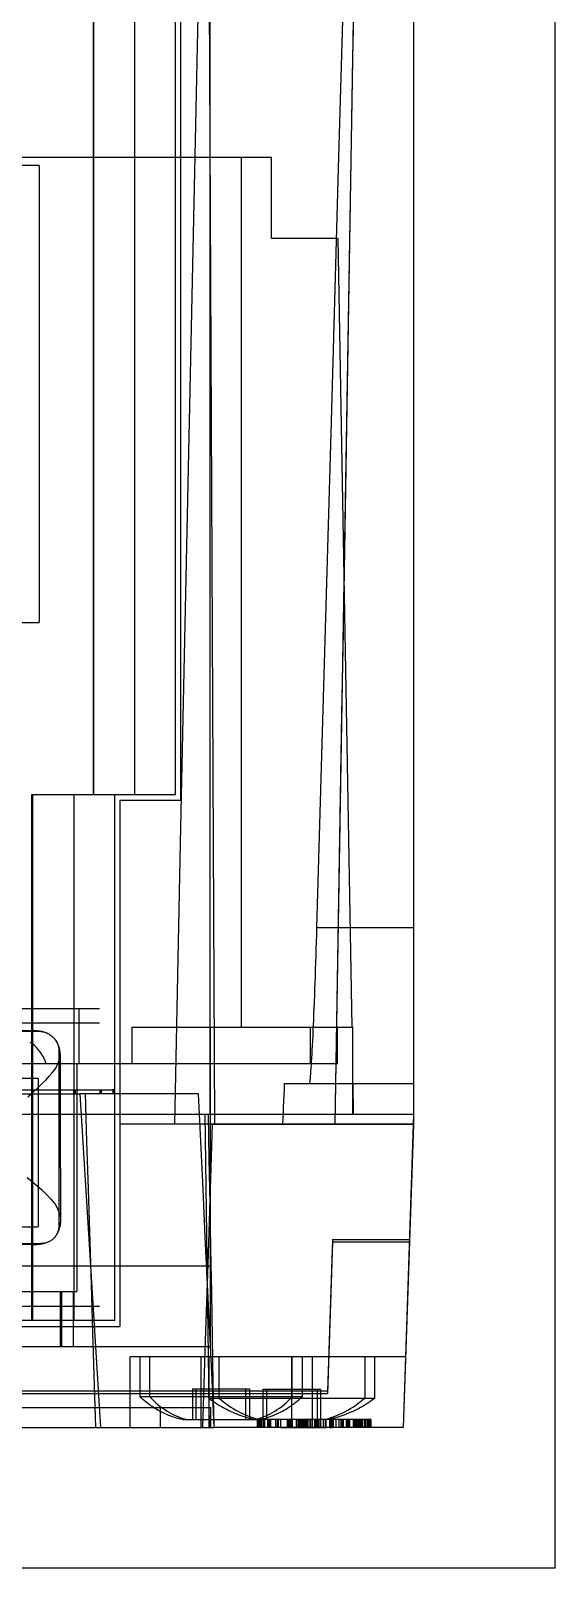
# Model space of a CAD drawing. Extents: x 0 to 144, y 0 to 203.
# Drawn here: x 118.2 to 144, y 0 to 75.8 of the extents above; entities that cross this region are included whole.
import ezdxf

# ---------------------------------------------------------------- set-up
doc = ezdxf.new("R2010")
doc.units = 0
doc.layers.add('-15N-THT. THIẾT BỊ ĐÓNG MỞ', color=40, linetype='CONTINUOUS')

# ---------------------------------------------------------------- blocks, each defined once
blk = doc.blocks.new('06 - N - SC VSD CHIẾU TRÊN ATV630U07~55N4')
at = {"layer": '-15N-THT. THIẾT BỊ ĐÓNG MỞ'}
for p, q in [((71.999, -203), (71.999, -79.896)), ((51.316, -164.873), (51.316, -82.637)), ((53.559, -84.133), (53.559, -165.172)), ((55.021, -180.622), (55.021, -84.133)), ((65.022, -84.133), (65.022, -181.12)), ((49.285, -164.873), (49.285, -86.126)), ((49.286, -164.873), (49.286, -86.126)), ((53.31, -164.873), (53.31, -86.126)), ((61.34, -134.024), (61.698, -121.551)), ((62.099, -124.544), (62.031, -128.585)), ((54.431, -125.699), (54.137, -139.554)), ((54.972, -125.699), (55.037, -139.554)), ((62.079, -125.699), (61.847, -139.554)), ((62.031, -128.585), (61.964, -132.627)), ((61.964, -132.627), (61.896, -136.668)), ((58.044, -133.474), (-58.045, -133.474)), ((46.605, -133.873), (3.465, -133.873)), ((46.605, -133.873), (46.605, -156.4)), ((46.605, -133.873), (46.605, -133.873)), ((56.549, -133.474), (56.549, -176.336)), ((56.549, -133.474), (56.549, -133.474)), ((58.044, -137.461), (58.044, -133.474)), ((58.044, -133.474), (58.044, -133.474)), ((60.983, -146.497), (61.34, -134.024)), ((61.896, -136.668), (61.828, -140.709)), ((58.044, -137.461), (61.304, -137.461)), ((58.044, -137.461), (58.044, -137.461)), ((61.304, -137.461), (61.983, -176.336)), ((61.304, -137.461), (61.304, -137.461)), ((54.137, -139.554), (53.844, -153.41)), ((55.037, -139.554), (55.102, -153.41)), ((61.847, -139.554), (61.615, -153.41)), ((61.828, -140.709), (61.761, -144.75)), ((61.761, -144.75), (61.693, -148.791)), ((60.627, -158.97), (60.983, -146.497)), ((61.693, -148.791), (61.625, -152.832)), ((61.625, -152.832), (61.558, -156.873)), ((53.844, -153.41), (53.55, -167.265)), ((55.102, -153.41), (55.167, -167.265)), ((61.615, -153.41), (61.382, -167.265)), ((3.465, -156.4), (46.605, -156.4)), ((46.605, -156.4), (46.605, -156.4)), ((61.558, -156.873), (61.49, -160.915)), ((60.272, -171.443), (60.627, -158.97)), ((61.49, -160.915), (61.422, -164.956)), ((46.238, -190.789), (46.238, -164.873)), ((46.238, -164.873), (50.319, -164.873)), ((46.299, -190.789), (46.299, -164.873)), ((48.326, -164.873), (48.326, -164.873)), ((48.326, -190.789), (48.326, -164.873)), ((50.319, -164.873), (53.31, -164.873)), ((50.319, -164.873), (50.319, -164.873)), ((50.319, -190.789), (50.319, -164.873)), ((51.316, -164.873), (51.316, -164.873)), ((53.31, -164.873), (53.31, -164.873)), ((61.422, -164.956), (61.355, -168.997)), ((53.559, -165.172), (50.568, -165.172)), ((50.568, -165.172), (50.568, -191.088)), ((50.568, -165.172), (50.568, -165.172)), ((53.559, -165.172), (53.559, -165.172)), ((53.55, -167.265), (53.257, -181.12)), ((55.167, -167.265), (55.232, -181.12)), ((61.382, -167.265), (61.15, -181.12)), ((61.355, -168.997), (61.287, -173.038)), ((60.252, -172.133), (60.262, -171.788)), ((60.262, -171.788), (60.272, -171.443)), ((65.022, -171.443), (60.272, -171.443)), ((60.231, -172.819), (60.241, -172.477)), ((60.241, -172.477), (60.252, -172.133)), ((60.197, -173.824), (60.208, -173.493)), ((60.208, -173.493), (60.22, -173.158)), ((60.22, -173.158), (60.231, -172.819)), ((61.287, -173.038), (61.219, -177.079)), ((60.174, -174.472), (60.186, -174.151)), ((60.186, -174.151), (60.197, -173.824)), ((60.151, -175.094), (60.163, -174.786)), ((60.163, -174.786), (60.174, -174.472)), ((31.68, -175.409), (49.572, -175.409)), ((48.575, -178.13), (48.575, -175.409)), ((48.575, -175.409), (48.575, -175.409)), ((49.572, -175.409), (49.572, -175.409)), ((60.115, -175.971), (60.127, -175.687)), ((60.127, -175.687), (60.139, -175.395)), ((60.139, -175.395), (60.151, -175.094)), ((49.572, -176.136), (26.614, -176.136)), ((44.868, -176.507), (46.366, -176.507)), ((46.103, -176.522), (46.199, -176.514)), ((46.199, -176.514), (46.286, -176.509)), ((46.286, -176.509), (46.364, -176.507)), ((46.364, -176.507), (46.366, -176.507)), ((46.364, -176.507), (46.381, -176.507)), ((46.366, -176.507), (46.414, -176.508)), ((46.381, -176.507), (46.397, -176.507)), ((46.397, -176.507), (46.413, -176.507)), ((46.413, -176.507), (46.429, -176.508)), ((46.414, -176.508), (46.457, -176.51)), ((46.429, -176.508), (46.447, -176.508)), ((46.447, -176.508), (46.464, -176.509)), ((46.457, -176.51), (46.496, -176.515)), ((46.464, -176.509), (46.482, -176.51)), ((46.482, -176.51), (46.499, -176.511)), ((46.496, -176.515), (46.53, -176.521)), ((46.499, -176.511), (46.518, -176.512)), ((46.518, -176.512), (46.537, -176.513)), ((46.53, -176.521), (46.559, -176.529)), ((46.537, -176.513), (46.555, -176.515)), ((46.555, -176.515), (46.573, -176.517)), ((46.559, -176.529), (46.583, -176.539)), ((46.573, -176.517), (46.593, -176.519)), ((46.593, -176.519), (46.613, -176.521)), ((46.613, -176.521), (46.632, -176.524)), ((46.632, -176.524), (46.651, -176.526)), ((46.651, -176.526), (46.674, -176.53)), ((49.572, -176.136), (49.572, -176.136)), ((51.167, -176.336), (51.167, -178.13)), ((51.167, -176.336), (62.032, -176.336)), ((55.023, -176.336), (55.023, -176.336)), ((55.023, -176.336), (55.023, -192.085)), ((56.549, -176.336), (56.549, -176.336)), ((59.938, -176.336), (59.938, -178.13)), ((60.08, -176.764), (60.092, -176.51)), ((60.092, -176.51), (60.103, -176.245)), ((60.103, -176.245), (60.115, -175.971)), ((61.284, -178.13), (61.284, -176.336)), ((61.983, -176.336), (61.983, -176.336)), ((62.032, -180.622), (62.032, -176.336)), ((62.032, -176.336), (62.032, -176.336)), ((34.693, -176.539), (46.583, -176.539)), ((46.268, -177.162), (46.158, -177.086)), ((46.372, -177.245), (46.268, -177.162)), ((46.47, -177.336), (46.372, -177.245)), ((46.583, -176.539), (46.635, -176.541)), ((46.635, -176.541), (46.686, -176.544)), ((46.674, -176.53), (46.696, -176.534)), ((46.686, -176.544), (46.737, -176.551)), ((46.696, -176.534), (46.719, -176.538)), ((46.719, -176.538), (46.74, -176.543)), ((46.737, -176.551), (46.788, -176.56)), ((46.74, -176.543), (46.766, -176.549)), ((46.766, -176.549), (46.79, -176.555)), ((46.788, -176.56), (46.838, -176.572)), ((46.79, -176.555), (46.815, -176.562)), ((46.815, -176.562), (46.839, -176.569)), ((46.838, -176.572), (46.887, -176.587)), ((46.839, -176.569), (46.878, -176.581)), ((46.878, -176.581), (46.915, -176.595)), ((46.887, -176.587), (46.936, -176.604)), ((46.915, -176.595), (46.954, -176.61)), ((46.936, -176.604), (46.984, -176.623)), ((46.954, -176.61), (46.992, -176.627)), ((46.984, -176.623), (47.03, -176.645)), ((46.992, -176.627), (47.035, -176.647)), ((47.03, -176.645), (47.076, -176.67)), ((47.035, -176.647), (47.076, -176.67)), ((47.076, -176.67), (47.12, -176.697)), ((47.12, -176.697), (47.163, -176.726)), ((47.163, -176.726), (47.204, -176.757)), ((47.204, -176.757), (47.244, -176.791)), ((47.244, -176.791), (47.282, -176.826)), ((47.282, -176.826), (47.318, -176.864)), ((47.318, -176.864), (47.352, -176.903)), ((47.352, -176.903), (47.382, -176.941)), ((47.352, -176.903), (47.371, -176.927)), ((47.371, -176.927), (47.39, -176.952)), ((47.382, -176.941), (47.41, -176.981)), ((47.39, -176.952), (47.408, -176.977)), ((47.408, -176.977), (47.425, -177.003)), ((47.41, -176.981), (47.436, -177.023)), ((47.425, -177.003), (47.446, -177.037)), ((47.436, -177.023), (47.461, -177.065)), ((47.446, -177.037), (47.466, -177.072)), ((47.461, -177.065), (47.483, -177.109)), ((47.466, -177.072), (47.486, -177.108)), ((47.483, -177.109), (47.502, -177.153)), ((47.486, -177.108), (47.504, -177.145)), ((47.502, -177.153), (47.52, -177.199)), ((47.504, -177.145), (47.522, -177.185)), ((47.52, -177.199), (47.535, -177.245)), ((47.522, -177.185), (47.539, -177.226)), ((47.535, -177.245), (47.548, -177.292)), ((47.539, -177.226), (47.555, -177.267)), ((47.555, -177.267), (47.569, -177.31)), ((60.045, -177.461), (60.056, -177.24)), ((60.056, -177.24), (60.068, -177.008)), ((60.068, -177.008), (60.08, -176.764)), ((61.219, -177.079), (61.152, -181.12)), ((46.561, -177.433), (46.47, -177.336)), ((46.644, -177.536), (46.561, -177.433)), ((46.72, -177.645), (46.644, -177.536)), ((46.788, -177.76), (46.72, -177.645)), ((46.848, -177.879), (46.788, -177.76)), ((46.9, -178.003), (46.848, -177.879)), ((46.944, -178.13), (46.9, -178.003)), ((47.548, -177.292), (47.559, -177.34)), ((47.559, -177.34), (47.567, -177.388)), ((47.56, -178.062), (47.589, -177.978)), ((47.567, -177.388), (47.573, -177.437)), ((47.569, -177.31), (47.576, -177.334)), ((47.573, -177.437), (47.577, -177.485)), ((47.576, -177.334), (47.583, -177.358)), ((47.577, -177.485), (47.578, -177.534)), ((47.604, -177.581), (47.578, -177.534)), ((47.578, -177.534), (47.578, -186.113)), ((47.583, -177.358), (47.589, -177.382)), ((47.589, -177.382), (47.595, -177.406)), ((47.589, -177.978), (47.61, -177.9)), ((47.595, -177.406), (47.6, -177.429)), ((47.6, -177.429), (47.605, -177.453)), ((47.622, -177.634), (47.604, -177.581)), ((47.605, -177.453), (47.61, -177.477)), ((47.61, -177.477), (47.614, -177.501)), ((47.61, -177.9), (47.624, -177.826)), ((47.614, -177.501), (47.618, -177.53)), ((47.618, -177.53), (47.622, -177.559)), ((47.622, -177.559), (47.625, -177.589)), ((47.631, -177.692), (47.622, -177.634)), ((47.624, -177.826), (47.631, -177.756)), ((47.625, -177.589), (47.628, -177.62)), ((47.628, -177.62), (47.63, -177.646)), ((47.63, -177.646), (47.631, -177.673)), ((47.631, -177.673), (47.632, -177.7)), ((47.631, -177.756), (47.631, -177.692)), ((47.632, -177.7), (47.632, -177.727)), ((47.632, -177.727), (47.635, -178.741)), ((60.012, -178.048), (60.022, -177.865)), ((60.022, -177.865), (60.034, -177.669)), ((60.034, -177.669), (60.045, -177.461)), ((28.663, -178.13), (61.284, -178.13)), ((46.94, -178.924), (47.1, -178.754)), ((47.1, -178.754), (47.232, -178.602)), ((47.232, -178.602), (47.337, -178.468)), ((47.337, -178.468), (47.418, -178.35)), ((47.418, -178.35), (47.478, -178.245)), ((47.478, -178.245), (47.524, -178.15)), ((47.524, -178.15), (47.56, -178.062)), ((47.635, -178.741), (47.637, -179.753)), ((48.462, -178.13), (48.462, -189.364)), ((48.462, -178.13), (48.462, -178.13)), ((48.575, -178.13), (48.575, -178.13)), ((49.572, -178.13), (49.572, -178.13)), ((55.023, -178.13), (55.023, -178.13)), ((59.951, -178.853), (59.96, -178.755)), ((59.96, -178.755), (59.97, -178.642)), ((59.97, -178.642), (59.98, -178.514)), ((59.98, -178.514), (59.99, -178.373)), ((59.99, -178.373), (60.001, -178.217)), ((60.001, -178.217), (60.012, -178.048)), ((46.548, -178.861), (34.687, -178.861)), ((41.021, -179.426), (50.25, -179.426)), ((46.045, -179.776), (46.302, -179.541)), ((46.302, -179.541), (46.539, -179.319)), ((46.539, -179.319), (46.752, -179.113)), ((46.548, -178.861), (46.548, -186.178)), ((46.548, -178.861), (46.548, -178.861)), ((46.752, -179.113), (46.94, -178.924)), ((48.306, -179.625), (48.306, -179.426)), ((48.372, -179.426), (48.372, -179.625)), ((49.602, -179.625), (49.602, -179.426)), ((49.668, -179.625), (49.668, -179.426)), ((50.316, -179.426), (50.183, -179.426)), ((50.25, -179.625), (50.25, -179.426)), ((50.316, -179.625), (50.316, -179.426)), ((58.653, -179.412), (58.629, -179.981)), ((58.665, -179.127), (58.653, -179.412)), ((65.022, -179.127), (58.665, -179.127)), ((59.903, -179.127), (59.91, -179.119)), ((59.91, -179.119), (59.918, -179.096)), ((59.918, -179.096), (59.925, -179.058)), ((59.925, -179.058), (59.934, -179.005)), ((59.934, -179.005), (59.942, -178.937)), ((59.942, -178.937), (59.951, -178.853)), ((62.032, -179.127), (62.032, -179.127)), ((62.032, -179.127), (62.058, -180.622)), ((65.022, -179.127), (65.022, -179.127)), ((-48.423, -179.625), (48.612, -179.625)), ((47.637, -179.753), (47.64, -180.763)), ((48.612, -179.625), (49.627, -196.072)), ((54.431, -179.625), (48.612, -179.625)), ((48.864, -179.625), (48.938, -181.975)), ((54.431, -179.625), (54.542, -181.975)), ((54.431, -179.625), (54.431, -179.625)), ((58.616, -180.266), (58.604, -180.551)), ((58.629, -179.981), (58.616, -180.266)), ((-55.277, -180.622), (54.922, -180.622)), ((-54.629, -180.622), (54.749, -180.625)), ((47.64, -180.763), (47.643, -181.772)), ((54.749, -180.622), (54.749, -180.624)), ((54.749, -180.622), (55.021, -180.622)), ((54.749, -180.624), (54.749, -180.624)), ((54.749, -180.624), (54.749, -180.625)), ((54.749, -180.625), (54.971, -196.072)), ((54.922, -180.622), (54.961, -182.829)), ((55.021, -180.622), (65.022, -180.622)), ((58.592, -180.836), (58.579, -181.12)), ((58.604, -180.551), (58.592, -180.836)), ((62.032, -180.622), (62.032, -180.622)), ((62.058, -180.622), (62.058, -180.622)), ((65.022, -180.622), (64.517, -196.072)), ((65.022, -180.622), (65.021, -180.622)), ((65.022, -180.622), (65.022, -180.622)), ((47.643, -181.772), (47.645, -182.787)), ((65.022, -181.12), (50.568, -181.12)), ((50.568, -181.12), (50.568, -181.12)), ((54.997, -185.392), (55.133, -181.12)), ((55.133, -181.12), (65.022, -181.12)), ((65.022, -181.12), (64.517, -196.072)), ((65.022, -181.12), (65.022, -181.12)), ((48.938, -181.975), (49.012, -184.324)), ((54.542, -181.975), (54.653, -184.324)), ((47.645, -182.787), (47.648, -183.8)), ((54.961, -182.829), (55.001, -185.036)), ((46.016, -183.749), (46.269, -183.955)), ((46.269, -183.955), (46.502, -184.151)), ((47.648, -183.8), (47.651, -184.813)), ((46.502, -184.151), (46.713, -184.338)), ((46.713, -184.338), (46.901, -184.514)), ((46.901, -184.514), (47.064, -184.677)), ((47.064, -184.677), (47.201, -184.827)), ((47.201, -184.827), (47.314, -184.966)), ((47.651, -184.813), (47.653, -185.824)), ((49.012, -184.324), (49.16, -189.024)), ((54.653, -184.324), (54.764, -186.674)), ((47.314, -184.966), (47.404, -185.095)), ((47.404, -185.095), (47.475, -185.214)), ((47.475, -185.214), (47.53, -185.325)), ((47.53, -185.325), (47.573, -185.431)), ((47.573, -185.431), (47.606, -185.532)), ((47.606, -185.532), (47.631, -185.629)), ((54.929, -187.528), (54.997, -185.392)), ((55.001, -185.036), (55.04, -187.244)), ((44.409, -186.178), (46.548, -186.178)), ((46.548, -186.178), (46.548, -186.178)), ((47.54, -186.371), (47.526, -186.412)), ((47.552, -186.329), (47.54, -186.371)), ((47.555, -186.366), (47.546, -186.388)), ((47.561, -186.286), (47.552, -186.329)), ((47.563, -186.346), (47.555, -186.366)), ((47.569, -186.243), (47.561, -186.286)), ((47.57, -186.325), (47.563, -186.346)), ((47.574, -186.2), (47.569, -186.243)), ((47.578, -186.304), (47.57, -186.325)), ((47.577, -186.157), (47.574, -186.2)), ((47.578, -186.113), (47.577, -186.157)), ((47.613, -186.045), (47.578, -186.113)), ((47.585, -186.282), (47.578, -186.304)), ((47.593, -186.257), (47.585, -186.282)), ((47.6, -186.232), (47.593, -186.257)), ((47.607, -186.207), (47.6, -186.232)), ((47.613, -186.181), (47.607, -186.207)), ((47.637, -185.972), (47.613, -186.045)), ((47.619, -186.156), (47.613, -186.181)), ((47.624, -186.131), (47.619, -186.156)), ((47.629, -186.106), (47.624, -186.131)), ((47.633, -186.08), (47.629, -186.106)), ((47.631, -185.629), (47.647, -185.722)), ((47.638, -186.047), (47.633, -186.08)), ((47.65, -185.893), (47.637, -185.972)), ((47.643, -186.014), (47.638, -186.047)), ((47.646, -185.982), (47.643, -186.014)), ((47.649, -185.95), (47.646, -185.982)), ((47.647, -185.722), (47.653, -185.81)), ((47.651, -185.918), (47.649, -185.95)), ((47.653, -185.81), (47.65, -185.893)), ((47.652, -185.885), (47.651, -185.918)), ((47.653, -185.855), (47.652, -185.885)), ((47.653, -185.824), (47.653, -185.855)), ((46.382, -187.048), (42.799, -187.046)), ((44.4, -187.005), (46.686, -187.005)), ((46.101, -187.033), (46.213, -187.042)), ((46.213, -187.042), (46.315, -187.047)), ((46.315, -187.047), (46.409, -187.048)), ((46.402, -187.048), (46.382, -187.048)), ((46.422, -187.048), (46.402, -187.048)), ((46.409, -187.048), (46.494, -187.044)), ((46.442, -187.047), (46.422, -187.048)), ((46.461, -187.047), (46.442, -187.047)), ((46.482, -187.046), (46.461, -187.047)), ((46.503, -187.045), (46.482, -187.046)), ((46.494, -187.044), (46.568, -187.036)), ((46.523, -187.044), (46.503, -187.045)), ((46.543, -187.043), (46.523, -187.044)), ((46.564, -187.042), (46.543, -187.043)), ((46.585, -187.04), (46.564, -187.042)), ((46.568, -187.036), (46.632, -187.023)), ((46.606, -187.038), (46.585, -187.04)), ((46.626, -187.036), (46.606, -187.038)), ((46.648, -187.034), (46.626, -187.036)), ((46.632, -187.023), (46.686, -187.005)), ((46.67, -187.031), (46.648, -187.034)), ((46.691, -187.028), (46.67, -187.031)), ((46.73, -187.004), (46.686, -187.005)), ((46.712, -187.025), (46.691, -187.028)), ((46.735, -187.021), (46.712, -187.025)), ((46.774, -187.001), (46.73, -187.004)), ((46.759, -187.017), (46.735, -187.021)), ((46.783, -187.012), (46.759, -187.017)), ((46.817, -186.996), (46.774, -187.001)), ((46.808, -187.007), (46.783, -187.012)), ((46.834, -187.001), (46.808, -187.007)), ((46.861, -186.988), (46.817, -186.996)), ((46.859, -186.995), (46.834, -187.001)), ((46.884, -186.988), (46.859, -186.995)), ((46.904, -186.978), (46.861, -186.988)), ((46.907, -186.981), (46.884, -186.988)), ((46.946, -186.967), (46.904, -186.978)), ((46.948, -186.968), (46.907, -186.981)), ((46.988, -186.953), (46.946, -186.967)), ((46.987, -186.954), (46.948, -186.968)), ((47.029, -186.937), (46.987, -186.954)), ((47.029, -186.937), (46.988, -186.953)), ((47.069, -186.919), (47.029, -186.937)), ((47.069, -186.919), (47.029, -186.937)), ((47.108, -186.899), (47.069, -186.919)), ((47.146, -186.877), (47.108, -186.899)), ((47.183, -186.854), (47.146, -186.877)), ((47.219, -186.829), (47.183, -186.854)), ((47.254, -186.801), (47.219, -186.829)), ((47.287, -186.773), (47.254, -186.801)), ((47.318, -186.742), (47.287, -186.773)), ((47.348, -186.711), (47.318, -186.742)), ((47.377, -186.677), (47.348, -186.711)), ((47.404, -186.643), (47.377, -186.677)), ((47.429, -186.607), (47.404, -186.643)), ((47.423, -186.616), (47.404, -186.643)), ((47.441, -186.589), (47.423, -186.616)), ((47.452, -186.57), (47.429, -186.607)), ((47.461, -186.556), (47.441, -186.589)), ((47.474, -186.532), (47.452, -186.57)), ((47.481, -186.522), (47.461, -186.556)), ((47.493, -186.493), (47.474, -186.532)), ((47.5, -186.487), (47.481, -186.522)), ((47.511, -186.453), (47.493, -186.493)), ((47.519, -186.45), (47.5, -186.487)), ((47.526, -186.412), (47.511, -186.453)), ((47.528, -186.429), (47.519, -186.45)), ((47.537, -186.409), (47.528, -186.429)), ((47.546, -186.388), (47.537, -186.409)), ((54.764, -186.674), (54.875, -189.024)), ((61.047, -186.803), (60.786, -194.28)), ((61.047, -186.925), (60.786, -194.41)), ((61.047, -186.803), (61.047, -186.925)), ((61.047, -186.803), (64.83, -186.803)), ((64.826, -186.925), (61.047, -186.925)), ((54.792, -191.8), (54.929, -187.528)), ((55.04, -187.244), (55.079, -189.451)), ((-3.2, -188.098), (55.023, -188.098)), ((55.023, -188.098), (55.023, -188.098)), ((32.774, -189.364), (48.462, -189.364)), ((47.645, -189.364), (47.645, -192.085)), ((47.701, -189.364), (47.701, -192.085)), ((48.276, -189.364), (48.276, -192.085)), ((48.462, -189.364), (48.462, -189.364)), ((49.16, -189.024), (49.234, -191.373)), ((54.875, -189.024), (54.985, -191.373)), ((31.895, -190.092), (49.572, -190.092)), ((49.572, -190.092), (49.572, -190.092)), ((55.079, -189.451), (55.118, -191.658)), ((50.319, -190.789), (42.118, -190.789)), ((48.326, -190.789), (48.326, -190.789)), ((50.319, -190.789), (50.319, -190.789)), ((-50.569, -191.088), (50.568, -191.088)), ((49.234, -191.373), (49.381, -196.072)), ((50.568, -191.088), (50.568, -191.088)), ((54.985, -191.373), (55.096, -193.723)), ((55.118, -191.658), (55.157, -193.865)), ((55.023, -192.085), (28.906, -192.085)), ((54.724, -193.936), (54.792, -191.8)), ((55.023, -192.085), (55.023, -192.085)), ((54.556, -192.584), (51.067, -192.584)), ((51.067, -192.584), (51.067, -196.072)), ((51.565, -192.584), (51.565, -194.555)), ((52.053, -194.555), (52.053, -192.584)), ((64.635, -192.584), (54.556, -192.584)), ((54.556, -192.584), (54.556, -192.584)), ((54.556, -192.584), (54.556, -196.072)), ((54.948, -192.584), (54.948, -196.072)), ((54.953, -194.613), (54.953, -192.584)), ((55.453, -192.584), (55.453, -194.613)), ((59.022, -192.584), (59.022, -196.072)), ((59.051, -194.555), (59.051, -192.584)), ((59.54, -192.584), (59.54, -194.555)), ((60.038, -192.584), (60.038, -196.072)), ((62.629, -192.584), (62.629, -194.613)), ((63.13, -194.613), (63.13, -192.584)), ((64.635, -192.584), (64.635, -192.584)), ((54.656, -196.072), (54.724, -193.936)), ((55.096, -193.723), (55.207, -196.072)), ((55.157, -193.865), (55.197, -196.072)), ((60.786, -194.28), (-60.787, -194.28)), ((60.786, -194.41), (-60.787, -194.41)), ((59.54, -194.555), (51.565, -194.555)), ((51.638, -194.623), (51.565, -194.555)), ((51.713, -194.69), (51.638, -194.623)), ((51.789, -194.755), (51.713, -194.69)), ((54.156, -194.156), (56.948, -194.156)), ((54.156, -194.156), (54.156, -195.674)), ((54.327, -195.674), (54.327, -194.156)), ((54.953, -194.613), (63.13, -194.613)), ((54.953, -194.613), (55.037, -194.677)), ((55.037, -194.677), (55.123, -194.739)), ((56.778, -195.674), (56.778, -194.156)), ((56.948, -194.156), (56.948, -195.674)), ((57.62, -194.178), (60.463, -194.178)), ((57.62, -195.674), (57.62, -194.178)), ((57.794, -194.178), (57.794, -195.674)), ((59.316, -194.755), (59.392, -194.69)), ((59.392, -194.69), (59.467, -194.623)), ((59.467, -194.623), (59.54, -194.555)), ((60.289, -194.178), (60.289, -195.674)), ((60.463, -195.674), (60.463, -194.178)), ((60.786, -194.28), (60.786, -194.41)), ((63.045, -194.677), (62.959, -194.739)), ((63.13, -194.613), (63.045, -194.677)), ((-55.055, -195.076), (55.054, -195.076)), ((51.866, -194.818), (51.789, -194.755)), ((51.945, -194.88), (51.866, -194.818)), ((52.025, -194.939), (51.945, -194.88)), ((52.107, -194.997), (52.025, -194.939)), ((52.19, -195.053), (52.107, -194.997)), ((52.274, -195.107), (52.19, -195.053)), ((52.359, -195.159), (52.274, -195.107)), ((52.446, -195.209), (52.359, -195.159)), ((52.534, -195.258), (52.446, -195.209)), ((52.622, -195.304), (52.534, -195.258)), ((52.562, -195.076), (52.562, -196.072)), ((52.712, -195.348), (52.622, -195.304)), ((52.803, -195.39), (52.712, -195.348)), ((52.894, -195.43), (52.803, -195.39)), ((52.987, -195.468), (52.894, -195.43)), ((53.08, -195.504), (52.987, -195.468)), ((55.054, -196.072), (55.054, -195.076)), ((55.123, -194.739), (55.21, -194.8)), ((55.21, -194.8), (55.298, -194.86)), ((55.298, -194.86), (55.387, -194.917)), ((55.387, -194.917), (55.478, -194.973)), ((55.478, -194.973), (55.569, -195.027)), ((55.569, -195.027), (55.661, -195.08)), ((55.661, -195.08), (55.755, -195.131)), ((55.755, -195.131), (55.849, -195.18)), ((55.849, -195.18), (55.944, -195.227)), ((55.944, -195.227), (56.04, -195.272)), ((56.04, -195.272), (56.137, -195.316)), ((56.137, -195.316), (56.235, -195.358)), ((56.235, -195.358), (56.333, -195.398)), ((56.333, -195.398), (56.432, -195.436)), ((56.432, -195.436), (56.532, -195.473)), ((58.024, -195.504), (58.118, -195.468)), ((58.118, -195.468), (58.21, -195.43)), ((58.21, -195.43), (58.302, -195.39)), ((58.302, -195.39), (58.393, -195.348)), ((58.393, -195.348), (58.483, -195.304)), ((58.483, -195.304), (58.571, -195.258)), ((58.571, -195.258), (58.659, -195.209)), ((58.659, -195.209), (58.745, -195.159)), ((58.745, -195.159), (58.831, -195.107)), ((58.831, -195.107), (58.915, -195.053)), ((58.915, -195.053), (58.998, -194.997)), ((58.998, -194.997), (59.079, -194.939)), ((59.079, -194.939), (59.16, -194.88)), ((59.16, -194.88), (59.239, -194.818)), ((59.239, -194.818), (59.316, -194.755)), ((61.65, -195.436), (61.551, -195.473)), ((61.749, -195.398), (61.65, -195.436)), ((61.848, -195.358), (61.749, -195.398)), ((61.945, -195.316), (61.848, -195.358)), ((62.042, -195.272), (61.945, -195.316)), ((62.138, -195.227), (62.042, -195.272)), ((62.233, -195.18), (62.138, -195.227)), ((62.328, -195.131), (62.233, -195.18)), ((62.421, -195.08), (62.328, -195.131)), ((62.513, -195.027), (62.421, -195.08)), ((62.605, -194.973), (62.513, -195.027)), ((62.695, -194.917), (62.605, -194.973)), ((62.784, -194.86), (62.695, -194.917)), ((62.872, -194.8), (62.784, -194.86)), ((62.959, -194.739), (62.872, -194.8)), ((-55.177, -196.072), (55.197, -196.072)), ((53.175, -195.538), (53.08, -195.504)), ((53.27, -195.569), (53.175, -195.538)), ((53.365, -195.599), (53.27, -195.569)), ((53.461, -195.626), (53.365, -195.599)), ((53.558, -195.651), (53.461, -195.626)), ((53.656, -195.674), (53.558, -195.651)), ((53.656, -195.674), (57.347, -195.674)), ((54.556, -196.072), (54.556, -196.072)), ((64.517, -196.072), (55.197, -196.072)), ((55.207, -196.072), (55.207, -196.072)), ((56.532, -195.473), (56.632, -195.507)), ((56.632, -195.507), (56.733, -195.54)), ((56.733, -195.54), (56.835, -195.57)), ((56.835, -195.57), (56.937, -195.599)), ((56.937, -195.599), (57.04, -195.626)), ((57.04, -195.626), (57.143, -195.651)), ((57.143, -195.651), (57.247, -195.674)), ((57.347, -196.072), (57.347, -195.674)), ((57.391, -195.674), (57.347, -195.674)), ((57.391, -196.072), (57.391, -195.674)), ((58.373, -195.674), (57.391, -195.674)), ((57.435, -195.674), (57.435, -196.072)), ((57.449, -195.674), (57.547, -195.651)), ((57.475, -196.072), (57.475, -195.674)), ((57.501, -196.072), (57.501, -195.674)), ((57.502, -196.072), (57.502, -195.674)), ((57.518, -196.072), (57.518, -195.674)), ((57.531, -196.072), (57.531, -195.674)), ((57.542, -196.072), (57.542, -195.674)), ((57.547, -195.651), (57.643, -195.626)), ((57.62, -196.072), (57.62, -195.674)), ((57.643, -195.626), (57.74, -195.599)), ((57.656, -195.674), (57.656, -196.072)), ((57.66, -195.674), (57.66, -196.072)), ((57.706, -196.072), (57.706, -195.674)), ((57.74, -195.599), (57.835, -195.569)), ((57.835, -195.569), (57.93, -195.538)), ((57.854, -196.072), (57.854, -195.674)), ((57.88, -196.072), (57.88, -195.674)), ((57.93, -195.538), (58.024, -195.504)), ((57.946, -196.072), (57.946, -195.674)), ((57.95, -195.674), (57.95, -196.072)), ((57.957, -196.072), (57.957, -195.674)), ((58.012, -196.072), (58.012, -195.674)), ((58.243, -196.072), (58.243, -195.674)), ((58.244, -196.072), (58.244, -195.674)), ((58.245, -196.072), (58.245, -195.674)), ((58.325, -196.072), (58.325, -195.674)), ((58.365, -195.674), (58.365, -196.072)), ((58.832, -195.674), (58.373, -195.674)), ((58.373, -196.072), (58.373, -195.674)), ((58.498, -196.072), (58.498, -195.674)), ((58.498, -196.072), (60.722, -196.072)), ((58.832, -196.072), (58.832, -195.674)), ((58.839, -195.674), (58.832, -195.674)), ((58.84, -196.072), (58.84, -195.674)), ((61.472, -195.674), (58.84, -195.674)), ((58.906, -196.072), (58.906, -195.674)), ((58.928, -195.674), (58.928, -195.674)), ((58.928, -196.072), (58.928, -195.674)), ((58.928, -196.072), (58.928, -196.072)), ((58.961, -196.072), (58.961, -195.674)), ((58.969, -196.072), (58.969, -195.674)), ((58.983, -196.072), (58.983, -195.674)), ((58.991, -196.072), (58.991, -195.674)), ((58.991, -196.072), (58.991, -195.674)), ((58.991, -196.072), (58.991, -195.674)), ((58.996, -196.072), (58.996, -195.674)), ((58.998, -196.072), (58.998, -195.674)), ((58.999, -196.072), (58.999, -195.674)), ((58.999, -196.072), (58.999, -195.674)), ((59.031, -196.072), (59.031, -195.674)), ((59.07, -196.072), (59.07, -195.674)), ((59.266, -196.072), (59.266, -195.674)), ((59.273, -196.072), (59.273, -195.674)), ((59.288, -196.072), (59.288, -195.674)), ((59.365, -196.072), (59.365, -195.674)), ((59.406, -196.072), (59.406, -195.674)), ((59.409, -196.072), (59.409, -195.674)), ((59.417, -196.072), (59.417, -195.674)), ((59.42, -196.072), (59.42, -195.674)), ((59.432, -196.072), (59.432, -195.674)), ((59.439, -196.072), (59.439, -195.674)), ((59.465, -196.072), (59.465, -195.674)), ((59.465, -196.072), (59.465, -195.674)), ((59.483, -195.674), (59.483, -196.072)), ((59.516, -196.072), (59.516, -195.674)), ((59.531, -196.072), (59.531, -195.674)), ((59.551, -196.072), (59.551, -195.674)), ((59.573, -196.072), (59.573, -195.674)), ((59.586, -196.072), (59.586, -195.674)), ((59.612, -196.072), (59.612, -195.674)), ((59.639, -196.072), (59.639, -195.674)), ((59.652, -196.072), (59.652, -195.674)), ((59.652, -195.674), (59.652, -195.674)), ((59.652, -196.072), (59.652, -196.072)), ((59.704, -196.072), (59.704, -195.674)), ((59.718, -196.072), (59.718, -195.674)), ((59.722, -196.072), (59.722, -195.674)), ((59.762, -196.072), (59.762, -195.674)), ((59.773, -196.072), (59.773, -195.674)), ((59.788, -196.072), (59.788, -195.674)), ((59.82, -196.072), (59.82, -195.674)), ((59.84, -196.072), (59.84, -195.674)), ((59.921, -195.674), (59.921, -196.072)), ((59.958, -195.674), (59.958, -196.072)), ((60.163, -196.072), (60.163, -195.674)), ((60.2, -195.674), (60.2, -196.072)), ((60.24, -195.674), (60.24, -196.072)), ((60.299, -195.674), (60.299, -196.072)), ((60.307, -196.072), (60.307, -195.674)), ((60.307, -196.072), (60.307, -195.674)), ((60.38, -196.072), (60.38, -195.674)), ((60.457, -195.674), (60.457, -196.072)), ((60.597, -196.072), (60.597, -195.674)), ((60.695, -196.072), (60.695, -195.674)), ((60.707, -196.072), (60.707, -195.674)), ((60.722, -195.674), (60.722, -195.674)), ((60.722, -196.072), (60.722, -195.674)), ((60.722, -196.072), (60.722, -196.072)), ((60.939, -195.651), (60.835, -195.674)), ((60.902, -196.072), (60.902, -195.674)), ((60.902, -196.072), (61.046, -196.072)), ((61.042, -195.626), (60.939, -195.651)), ((60.979, -196.072), (60.979, -195.674)), ((61.145, -195.599), (61.042, -195.626)), ((61.046, -196.072), (61.046, -195.674)), ((61.075, -195.674), (61.075, -196.072)), ((61.086, -196.072), (61.086, -195.674)), ((61.247, -195.57), (61.145, -195.599)), ((61.207, -195.674), (61.207, -196.072)), ((61.349, -195.54), (61.247, -195.57)), ((61.45, -195.507), (61.349, -195.54)), ((61.372, -196.072), (61.372, -195.674)), ((61.551, -195.473), (61.45, -195.507)), ((62.311, -195.674), (61.472, -195.674)), ((61.472, -196.072), (61.472, -195.674)), ((61.498, -196.072), (61.498, -195.674)), ((61.527, -196.072), (61.527, -195.674)), ((61.542, -196.072), (61.542, -195.674)), ((61.542, -195.674), (61.542, -195.674)), ((61.542, -196.072), (61.542, -196.072)), ((61.579, -196.072), (61.579, -195.674)), ((61.715, -195.674), (61.715, -196.072)), ((61.744, -196.072), (61.744, -195.674)), ((61.788, -195.674), (61.788, -196.072)), ((61.796, -196.072), (61.796, -195.674)), ((62.263, -196.072), (61.796, -196.072)), ((61.844, -196.072), (61.844, -195.674)), ((61.862, -196.072), (61.862, -195.674)), ((61.873, -195.674), (61.873, -196.072)), ((62.068, -196.072), (62.068, -195.674)), ((62.083, -196.072), (62.083, -195.674)), ((62.106, -196.072), (62.106, -195.674)), ((62.115, -196.072), (62.115, -195.674)), ((62.119, -195.674), (62.119, -196.072)), ((62.134, -195.674), (62.134, -196.072)), ((62.145, -196.072), (62.145, -195.674)), ((62.152, -196.072), (62.152, -195.674)), ((62.152, -196.072), (62.152, -195.674)), ((62.182, -196.072), (62.182, -195.674)), ((62.2, -195.674), (62.2, -196.072)), ((62.219, -196.072), (62.219, -195.674)), ((62.233, -196.072), (62.233, -195.674)), ((62.263, -195.674), (62.263, -196.072)), ((62.263, -196.072), (62.263, -195.674)), ((62.311, -196.072), (62.311, -195.674)), ((62.921, -195.674), (62.311, -195.674)), ((62.325, -196.072), (62.325, -195.674)), ((62.355, -196.072), (62.355, -195.674)), ((62.356, -195.674), (62.356, -196.072)), ((62.414, -196.072), (62.414, -195.674)), ((62.421, -196.072), (62.421, -195.674)), ((62.428, -195.674), (62.428, -196.072)), ((62.509, -196.072), (62.509, -195.674)), ((62.513, -196.072), (62.513, -195.674)), ((62.612, -196.072), (62.612, -195.674)), ((62.686, -196.072), (62.686, -195.674)), ((62.753, -195.674), (62.753, -196.072)), ((62.763, -196.072), (62.763, -195.674)), ((62.766, -195.674), (62.766, -196.072)), ((62.767, -196.072), (62.767, -195.674)), ((62.767, -196.072), (62.767, -195.674)), ((62.769, -196.072), (62.769, -195.674)), ((62.769, -196.072), (62.769, -195.674)), ((62.771, -196.072), (62.771, -195.674)), ((62.777, -196.072), (62.777, -195.674)), ((62.78, -196.072), (62.78, -195.674)), ((62.78, -196.072), (62.78, -195.674)), ((62.792, -196.072), (62.792, -195.674)), ((62.795, -196.072), (62.795, -195.674)), ((62.824, -196.072), (62.824, -195.674)), ((62.858, -196.072), (62.858, -195.674)), ((62.874, -195.674), (62.874, -196.072)), ((62.921, -195.674), (62.921, -195.674)), ((62.921, -195.674), (62.921, -196.072)), ((62.921, -196.072), (62.921, -195.674)), ((62.921, -196.072), (62.921, -195.674)), ((64.517, -196.072), (64.517, -196.072)), ((71.999, -203), (-72, -203)), ((49.572, -203), (49.572, -203)), ((66.019, -203), (66.019, -203))]:
    blk.add_line(p, q, dxfattribs=at)
for centre, major_axis, start_param, end_param in [((54.724, -191.381), (0, 4.397), 2.377137, 2.923118), ((58.491, -190.139), (0, 5.656), 2.483077, 2.933833), ((56.381, -191.381), (0, -4.397), 0.218475, 0.764456), ((59.592, -190.139), (0, -5.656), 0.20776, 0.658516)]:
    blk.add_ellipse(centre, major_axis=major_axis, ratio=0.877583, start_param=start_param, end_param=end_param, dxfattribs=at)

msp = doc.modelspace()

# ---------------------------------------------------------------- block references
msp.add_blockref('06 - N - SC VSD CHIẾU TRÊN ATV630U07~55N4', (72, 203))

doc.saveas('drawing.dxf')
